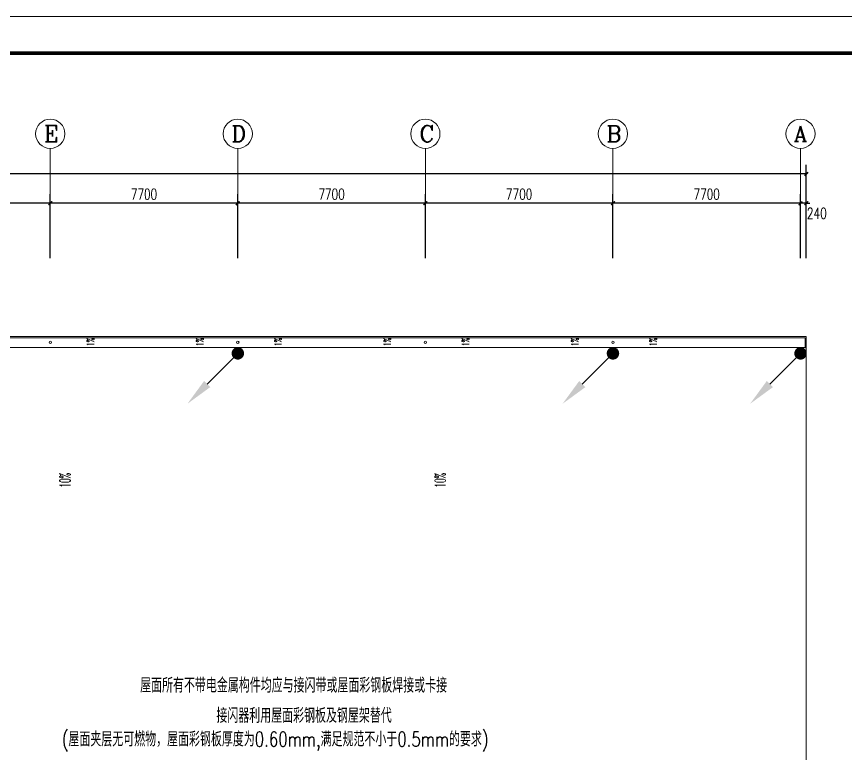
# Model space of a CAD drawing. Header units: inches. Extents: x -3272461 to -2504170, y 403793 to 1071042.
# Drawn here: x -2706432 to -2672405, y 524883 to 555131 of the extents above; entities that cross this region are included whole.
import ezdxf

# ---------------------------------------------------------------- set-up
doc = ezdxf.new("R2010")
doc.units = ezdxf.units.IN
doc.header["$LTSCALE"] = 1000
doc.header["$MEASUREMENT"] = 0
doc.layers.get('0').update_dxf_attribs({"lineweight": 18})
for name, color, linetype, lineweight in [('AXIS', 30, 'Continuous', 18), ('EQUIP', 3, 'Continuous', 18), ('jc', 8, 'Continuous', 18), ('LWIRE', 4, 'Continuous', 18), ('PUB_TITLE', 153, 'Continuous', 18)]:
    doc.layers.add(name, color=color, linetype=linetype, lineweight=lineweight)
doc.styles.add('_TCH_AXIS', font='complex.shx', dxfattribs={"bigfont": 'gbcbig.shx'})
doc.styles.add('_TCH_DIM', font='simplex.shx', dxfattribs={"width": 0.7, "bigfont": 'gbcbig.shx'})
doc.styles.add('_TCH_DIM_T3', font='simplex.shx', dxfattribs={"width": 0.705882, "bigfont": 'gbcbig.shx'})
doc.styles.add('_TEL_DIM', font='simplex.shx', dxfattribs={"width": 0.8, "bigfont": 'hztxt.shx'})
doc.styles.get("Standard").update_dxf_attribs({"font": 'gbenor.shx', "bigfont": 'gbcbig.shx'})
doc.dimstyles.new('_TCH_ARCH&&150', dxfattribs={"dimtxt": 446.25, "dimasz": 150, "dimexe": 375, "dimexo": 450, "dimgap": 150, "dimtad": 1, "dimdec": 0, "dimzin": 0, "dimdsep": 46, "dimtxsty": '_TCH_DIM_T3', "dimblk": 'ARCHTICK', "dimcen": 0.09, "dimdle": 300, "dimclrt": 7, "dimazin": 2, "dimtfac": 1, "dimtdec": 0, "dimtix": 1, "dimtmove": 2, "dimatfit": 3, "dimfxl": 1, "dimtolj": 1, "dimarcsym": 0})

# ---------------------------------------------------------------- blocks, each defined once
blk = doc.blocks.new('_ArchTick_0')
at = {"color": 0, "linetype": 'ByBlock'}
blk.add_lwpolyline([(-0.5, -0.5, 0.4, 0.4, 0), (0.5, 0.5, 0.4, 0.4, 0)], format="xyseb", dxfattribs=at)
blk = doc.blocks.new('*X106')
at = {"layer": 'AXIS', "color": 0, "lineweight": -2}
for p, q in [((-2743790, 545219), (-2743790, 549044)), ((-2674010, 545219), (-2674010, 549044)), ((-2674010, 548669), (-2743790, 548669))]:
    blk.add_line(p, q, dxfattribs=at)
at = {"layer": 'AXIS', "color": 0, "lineweight": -2, "xscale": 150, "yscale": 150, "zscale": 150, "rotation": 180}
blk.add_blockref('_ArchTick_0', (-2743790, 548669), dxfattribs=at)
at = {"layer": 'AXIS', "color": 0, "lineweight": -2, "xscale": 150, "yscale": 150, "zscale": 150}
blk.add_blockref('_ArchTick_0', (-2674010, 548669), dxfattribs=at)
at = {"layer": 'AXIS', "color": 7, "insert": (-2708900, 549042), "char_height": 446.2, "width": 2115, "attachment_point": 5, "style": '_TCH_DIM_T3'}
blk.add_mtext('69780', dxfattribs=at)
blk = doc.blocks.new('_ARCHTICK')
at = {"color": 0, "linetype": 'ByBlock', "const_width": 0.4}
blk.add_lwpolyline([(-0.5, -0.5), (0.5, 0.5)], dxfattribs=at)
blk = doc.blocks.new('*X107')
at = {"layer": 'AXIS', "color": 0, "lineweight": -2}
for p, q in [((-2674250, 545219), (-2674250, 547844)), ((-2674010, 545219), (-2674010, 547844)), ((-2674250, 547469), (-2674400, 547469)), ((-2674010, 547469), (-2674250, 547469)), ((-2674010, 547469), (-2673860, 547469))]:
    blk.add_line(p, q, dxfattribs=at)
at = {"layer": 'AXIS', "color": 0, "lineweight": -2, "xscale": 150, "yscale": 150, "zscale": 150}
blk.add_blockref('_ArchTick_0', (-2674250, 547469), dxfattribs=at)
at = {"layer": 'AXIS', "color": 0, "lineweight": -2, "xscale": 150, "yscale": 150, "zscale": 150, "rotation": 180}
blk.add_blockref('_ArchTick_0', (-2674010, 547469), dxfattribs=at)
at = {"layer": 'AXIS', "color": 7, "insert": (-2673577, 547056), "char_height": 446.2, "width": 1215, "attachment_point": 5, "style": '_TCH_DIM_T3'}
blk.add_mtext('240', dxfattribs=at)
blk = doc.blocks.new('*X108')
at = {"layer": 'AXIS', "color": 0, "lineweight": -2}
for p, q in [((-2681950, 545219), (-2681950, 547844)), ((-2674250, 545219), (-2674250, 547844)), ((-2674250, 547469), (-2681950, 547469))]:
    blk.add_line(p, q, dxfattribs=at)
at = {"layer": 'AXIS', "color": 0, "lineweight": -2, "xscale": 150, "yscale": 150, "zscale": 150, "rotation": 180}
blk.add_blockref('_ArchTick_0', (-2681950, 547469), dxfattribs=at)
at = {"layer": 'AXIS', "color": 0, "lineweight": -2, "xscale": 150, "yscale": 150, "zscale": 150}
blk.add_blockref('_ArchTick_0', (-2674250, 547469), dxfattribs=at)
at = {"layer": 'AXIS', "color": 7, "insert": (-2678100, 547842), "char_height": 446.2, "width": 1665, "attachment_point": 5, "style": '_TCH_DIM_T3'}
blk.add_mtext('7700', dxfattribs=at)
blk = doc.blocks.new('*X109')
at = {"layer": 'AXIS', "color": 0, "lineweight": -2}
for p, q in [((-2689650, 545219), (-2689650, 547844)), ((-2681950, 545219), (-2681950, 547844)), ((-2681950, 547469), (-2689650, 547469))]:
    blk.add_line(p, q, dxfattribs=at)
at = {"layer": 'AXIS', "color": 0, "lineweight": -2, "xscale": 150, "yscale": 150, "zscale": 150, "rotation": 180}
blk.add_blockref('_ArchTick_0', (-2689650, 547469), dxfattribs=at)
at = {"layer": 'AXIS', "color": 0, "lineweight": -2, "xscale": 150, "yscale": 150, "zscale": 150}
blk.add_blockref('_ArchTick_0', (-2681950, 547469), dxfattribs=at)
at = {"layer": 'AXIS', "color": 7, "insert": (-2685800, 547842), "char_height": 446.2, "width": 1665, "attachment_point": 5, "style": '_TCH_DIM_T3'}
blk.add_mtext('7700', dxfattribs=at)
blk = doc.blocks.new('*X110')
at = {"layer": 'AXIS', "color": 0, "lineweight": -2}
for p, q in [((-2697350, 545219), (-2697350, 547844)), ((-2689650, 545219), (-2689650, 547844)), ((-2689650, 547469), (-2697350, 547469))]:
    blk.add_line(p, q, dxfattribs=at)
at = {"layer": 'AXIS', "color": 0, "lineweight": -2, "xscale": 150, "yscale": 150, "zscale": 150, "rotation": 180}
blk.add_blockref('_ArchTick_0', (-2697350, 547469), dxfattribs=at)
at = {"layer": 'AXIS', "color": 0, "lineweight": -2, "xscale": 150, "yscale": 150, "zscale": 150}
blk.add_blockref('_ArchTick_0', (-2689650, 547469), dxfattribs=at)
at = {"layer": 'AXIS', "color": 7, "insert": (-2693500, 547842), "char_height": 446.2, "width": 1665, "attachment_point": 5, "style": '_TCH_DIM_T3'}
blk.add_mtext('7700', dxfattribs=at)
blk = doc.blocks.new('*X111')
at = {"layer": 'AXIS', "color": 0, "lineweight": -2}
for p, q in [((-2705050, 545219), (-2705050, 547844)), ((-2697350, 545219), (-2697350, 547844)), ((-2697350, 547469), (-2705050, 547469))]:
    blk.add_line(p, q, dxfattribs=at)
at = {"layer": 'AXIS', "color": 0, "lineweight": -2, "xscale": 150, "yscale": 150, "zscale": 150, "rotation": 180}
blk.add_blockref('_ArchTick_0', (-2705050, 547469), dxfattribs=at)
at = {"layer": 'AXIS', "color": 0, "lineweight": -2, "xscale": 150, "yscale": 150, "zscale": 150}
blk.add_blockref('_ArchTick_0', (-2697350, 547469), dxfattribs=at)
at = {"layer": 'AXIS', "color": 7, "insert": (-2701200, 547842), "char_height": 446.2, "width": 1665, "attachment_point": 5, "style": '_TCH_DIM_T3'}
blk.add_mtext('7700', dxfattribs=at)
blk = doc.blocks.new('*X112')
at = {"layer": 'AXIS', "color": 0, "lineweight": -2}
for p, q in [((-2712750, 545219), (-2712750, 547844)), ((-2705050, 545219), (-2705050, 547844)), ((-2705050, 547469), (-2712750, 547469))]:
    blk.add_line(p, q, dxfattribs=at)
at = {"layer": 'AXIS', "color": 0, "lineweight": -2, "xscale": 150, "yscale": 150, "zscale": 150, "rotation": 180}
blk.add_blockref('_ArchTick_0', (-2712750, 547469), dxfattribs=at)
at = {"layer": 'AXIS', "color": 0, "lineweight": -2, "xscale": 150, "yscale": 150, "zscale": 150}
blk.add_blockref('_ArchTick_0', (-2705050, 547469), dxfattribs=at)
at = {"layer": 'AXIS', "color": 7, "insert": (-2708900, 547842), "char_height": 446.2, "width": 1665, "attachment_point": 5, "style": '_TCH_DIM_T3'}
blk.add_mtext('7700', dxfattribs=at)
blk = doc.blocks.new('$TelecSys$00000080')
blk.add_hatch(color=256).paths.add_polyline_path([(-0.63, -0.77), (-0.77, -0.63), (-1.15, -1.15)], flags=0)
for p, q in [((-0.7, -0.7), (0, 0)), ((0.104, 0.104), (0.104, 0.104)), ((-0.104, -0.104), (-0.104, -0.104))]:
    blk.add_line(p, q)
blk.add_lwpolyline([(0.071, 0, 0.142, 0.142, 1), (-0.071, 0, 0.142, 0.142, 1)], format="xyseb", close=True)
at = {"width": 0.8, "flags": 1}
blk.add_attdef('A', (0, 0), '', height=0.00002, rotation=180, dxfattribs=at)

msp = doc.modelspace()

# ---------------------------------------------------------------- linework, layer by layer
at = {"layer": 'AXIS'}
for p, q in [((-2705050.5, 545218.6), (-2705050.5, 549718.6)), ((-2697350.5, 545218.6), (-2697350.5, 549718.6)), ((-2689650.5, 545218.6), (-2689650.5, 549718.6)), ((-2681950.5, 545218.6), (-2681950.5, 549718.6)), ((-2674250.5, 545218.6), (-2674250.5, 549718.6))]:
    msp.add_line(p, q, dxfattribs=at)
for centre in [(-2705050.5, 550318.6), (-2697350.5, 550318.6), (-2689650.5, 550318.6), (-2681950.5, 550318.6), (-2674250.5, 550318.6)]:
    msp.add_circle(centre, 600, dxfattribs=at)
at = {"layer": 'jc'}
for points in [[(-2743790.5, 541543.1), (-2743790.5, 541993.1), (-2674010.5, 541993.1), (-2674010.5, 541543.1)], [(-2743740.5, 541543.1), (-2743740.5, 541943.1), (-2674060.5, 541943.1), (-2674060.5, 541543.1)], [(-2743790.5, 505544.4), (-2743790.5, 541544.4), (-2674010.5, 541544.4), (-2674010.5, 505544.4)], [(-2743790.5, 505544.4), (-2743790.5, 541544.4), (-2674010.5, 541544.4), (-2674010.5, 505544.4)]]:
    msp.add_lwpolyline(points, close=True, dxfattribs=at)
for points in [[(-2706359.4, 541722.1, 0, 0, 0), (-2705598.1, 541722.1, 80, 0, 0), (-2705298.1, 541722.1, 0, 0, 0)], [(-2703652.3, 541722.1, 0, 0, 0), (-2704413.7, 541722.1, 80, 0, 0), (-2704713.7, 541722.1, 0, 0, 0)], [(-2698659.4, 541722.1, 0, 0, 0), (-2697898.1, 541722.1, 80, 0, 0), (-2697598.1, 541722.1, 0, 0, 0)], [(-2695952.3, 541722.1, 0, 0, 0), (-2696713.7, 541722.1, 80, 0, 0), (-2697013.7, 541722.1, 0, 0, 0)], [(-2690959.4, 541722.1, 0, 0, 0), (-2690198.1, 541722.1, 80, 0, 0), (-2689898.1, 541722.1, 0, 0, 0)], [(-2688252.3, 541722.1, 0, 0, 0), (-2689013.7, 541722.1, 80, 0, 0), (-2689313.7, 541722.1, 0, 0, 0)], [(-2683259.4, 541722.1, 0, 0, 0), (-2682498.1, 541722.1, 80, 0, 0), (-2682198.1, 541722.1, 0, 0, 0)], [(-2680552.3, 541722.1, 0, 0, 0), (-2681313.7, 541722.1, 80, 0, 0), (-2681613.7, 541722.1, 0, 0, 0)], [(-2704060.9, 534550.1, 0, 0, 0), (-2704060.9, 536836.9, 120, 0, 0), (-2704060.9, 537286.9, 0, 0, 0)], [(-2688660.9, 534550.1, 0, 0, 0), (-2688660.9, 536836.9, 120, 0, 0), (-2688660.9, 537286.9, 0, 0, 0)]]:
    msp.add_lwpolyline(points, format="xyseb", dxfattribs=at)
for centre in [(-2705050.5, 541761.2), (-2697350.5, 541761.2), (-2689650.5, 541761.2), (-2681950.5, 541761.2)]:
    msp.add_circle(centre, 50, dxfattribs=at)
at = {"layer": 'PUB_TITLE'}
msp.add_lwpolyline([(-2649994.3, 492130.6), (-2649994.3, 555130.6), (-2761444.3, 555130.6), (-2761444.3, 492130.6)], close=True, dxfattribs=at)
msp.add_lwpolyline([(-2651494.3, 493630.6, 150, 150, 0), (-2651494.3, 553630.6, 150, 150, 0), (-2757694.3, 553630.6, 150, 150, 0), (-2757694.3, 493630.6, 150, 150, 0)], format="xyseb", close=True, dxfattribs=at)

# ---------------------------------------------------------------- block references
at = {"layer": 'LWIRE', "xscale": 1799.999999999999, "yscale": 1799.999999999999, "zscale": 1799.999999999999}
for p in [(-2697348.4, 541305), (-2681948.4, 541304.4), (-2674248.4, 541304.4)]:
    msp.add_blockref('$TelecSys$00000080', p, dxfattribs=at)

# ---------------------------------------------------------------- texts
at = {"layer": 'AXIS', "color": 7, "style": '_TCH_AXIS'}
for s, height, p in [('E', 668.2, (-2705305, 549984.6)), ('D', 652.9, (-2697614.8, 549992.2)), ('C', 683.5, (-2689894.6, 549976.9)), ('B', 652.9, (-2682214.8, 549992.2)), ('A', 637.8, (-2674523.8, 549999.8))]:
    msp.add_text(s, height=height, dxfattribs=at).set_placement(p)
at = {"layer": 'EQUIP', "style": '_TEL_DIM', "width": 0.75}
for s, p in [('屋面所有不带电金属构件均应与接闪带或屋面彩钢板焊接或卡接', (-2701359.7, 527379)), ('接闪器利用屋面彩钢板及钢屋架替代', (-2698229.1, 526136.9)), ('(屋面夹层无可燃物，屋面彩钢板厚度为0.60mm,满足规范不小于0.5mm的要求)', (-2704572.9, 525167.4))]:
    msp.add_text(s, height=600, dxfattribs=at).set_placement(p)
at = {"layer": 'jc', "style": '_TCH_DIM', "width": 0.494118}
for p in [(-2704218.4, 535795), (-2688818.4, 535795)]:
    msp.add_text('10%', height=446.25, rotation=90, dxfattribs=at).set_placement(p)
at = {"layer": 'jc', "char_height": 297.5, "width": 393.75, "attachment_point": 7, "rotation": 90, "style": '_TCH_DIM'}
for insert in [(-2703249.8, 541603.1), (-2698764.4, 541603.1), (-2695549.8, 541603.1), (-2691064.4, 541603.1), (-2687849.8, 541603.1), (-2683364.4, 541603.1), (-2680149.8, 541603.1)]:
    msp.add_mtext('{\\W0.494118;1% }', dxfattribs=dict(at, insert=insert))

# ---------------------------------------------------------------- dimensions: what is measured, and where the dimension line sits
at = {"layer": 'AXIS'}
for base, p1, p2, picture, middle in [((-2743790.5, 548668.6), (-2674010.5, 543718.6), (-2743790.5, 543718.6), '*X106', (-2708900.5, 549041.8)), ((-2712750.5, 547468.6), (-2705050.5, 543718.6), (-2712750.5, 543718.6), '*X112', (-2708900.5, 547841.8)), ((-2705050.5, 547468.6), (-2697350.5, 543718.6), (-2705050.5, 543718.6), '*X111', (-2701200.5, 547841.8)), ((-2697350.5, 547468.6), (-2689650.5, 543718.6), (-2697350.5, 543718.6), '*X110', (-2693500.5, 547841.8)), ((-2689650.5, 547468.6), (-2681950.5, 543718.6), (-2689650.5, 543718.6), '*X109', (-2685800.5, 547841.8)), ((-2681950.5, 547468.6), (-2674250.5, 543718.6), (-2681950.5, 543718.6), '*X108', (-2678100.5, 547841.8))]:
    dim = msp.add_linear_dim(base=base, p1=p1, p2=p2, angle=180, dimstyle='_TCH_ARCH&&150', override={"dimexo": 1500, "dimsah": 1, "dimtzin": 0}, dxfattribs=at)
    dim.commit()
    dim.dimension.update_dxf_attribs({"geometry": picture, "text_midpoint": middle})
dim = msp.add_linear_dim(base=(-2674250.5, 547468.6), p1=(-2674010.5, 543718.6), p2=(-2674250.5, 543718.6), angle=180, dimstyle='_TCH_ARCH&&150', override={"dimexo": 1500, "dimsah": 1, "dimtzin": 0}, dxfattribs=at)
dim.commit()
dim.dimension.update_dxf_attribs({"geometry": '*X107', "text_midpoint": (-2673577, 547056.1), "dimtype": 160})

doc.saveas('drawing.dxf')
